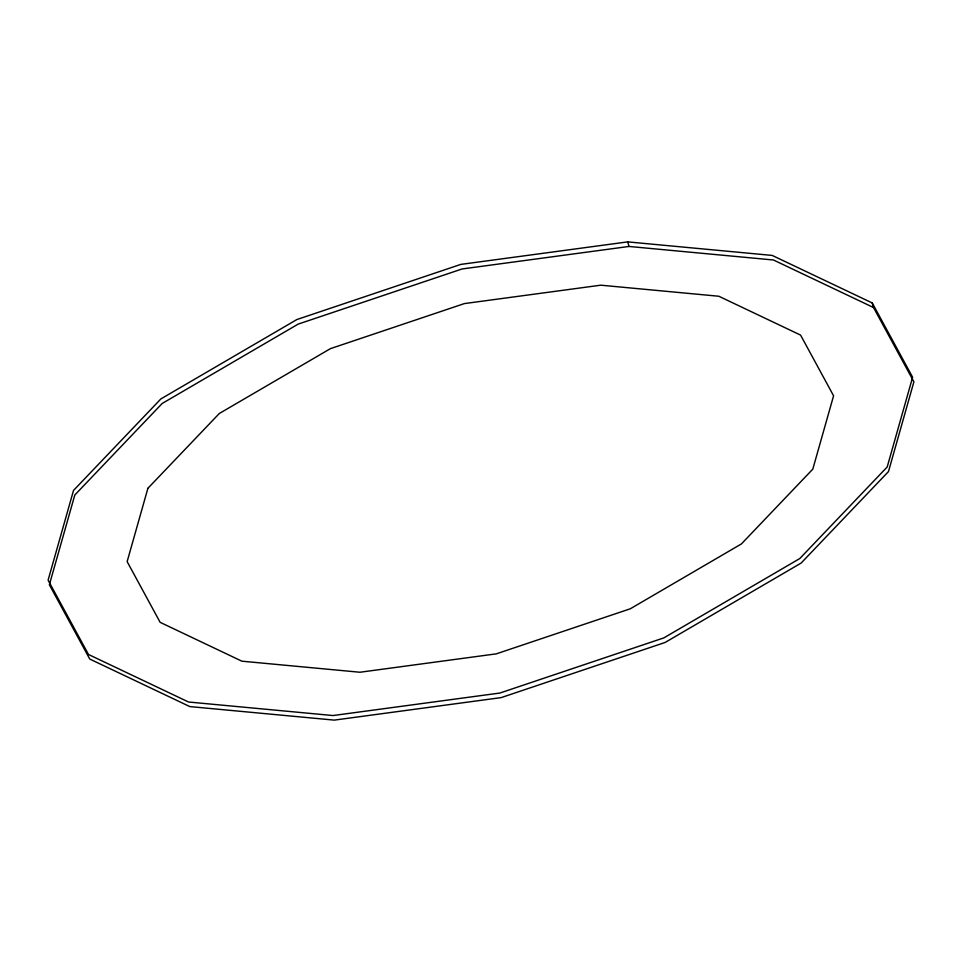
<?xml version="1.0" encoding="UTF-8"?>
<svg xmlns="http://www.w3.org/2000/svg" width="962" height="962" viewBox="0 0 962 962"><rect width="100%" height="100%" fill="white"/><g stroke="black" fill="none" stroke-linecap="round" stroke-linejoin="round"><path stroke-width="1.44" d="M627.729 241.883L460.822 264.394L296.885 319.54L160.882 398.917L73.521 490.44L48.1 580.17L88.48 654.473L188.528 702.007L332.996 715.548L499.903 693.037L663.84 637.89L799.831 558.513L887.192 466.991L912.625 377.248L872.245 302.958L772.197 255.423L627.729 241.883L629.004 246.452L773.472 259.993L873.52 307.527L913.9 381.83L888.479 471.56L801.118 563.083L665.115 642.46L501.178 697.606L334.271 720.117L189.803 706.577L89.755 659.042L49.375 584.752L74.808 495.009L162.169 403.487L298.16 324.11L462.097 268.963L629.004 246.452M872.245 302.958L873.52 307.527M147.907 488.287L127.14 561.628L160.137 622.33L241.883 661.183L359.944 672.246L496.332 653.847L630.29 608.79L741.425 543.927L812.806 469.131L833.585 395.803L800.588 335.101L718.842 296.248L600.781 285.185L464.393 303.583L330.435 348.641L219.3 413.504L147.907 488.287"/></g></svg>
